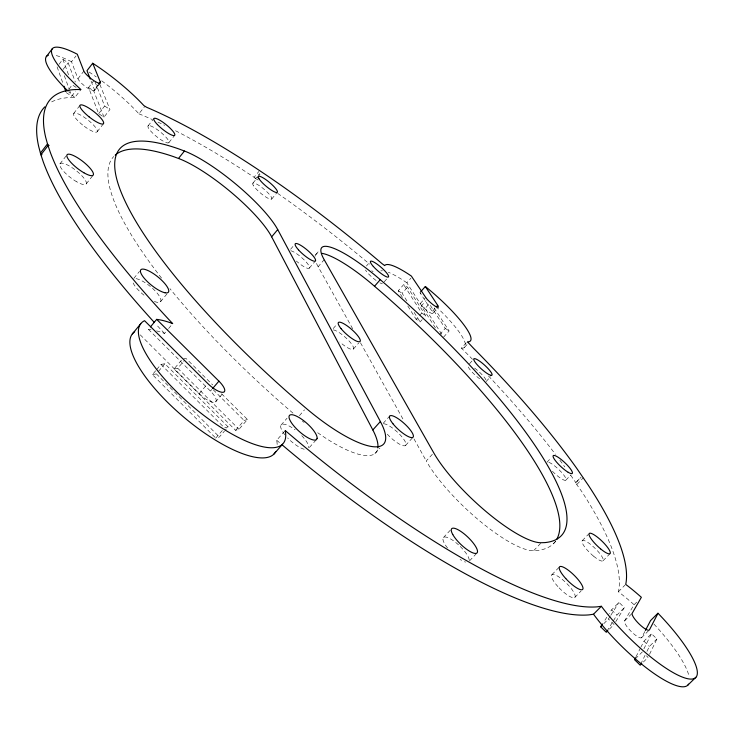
<?xml version="1.0" encoding="UTF-8"?>
<svg xmlns="http://www.w3.org/2000/svg" width="734" height="734" viewBox="0 0 734 734"><rect width="100%" height="100%" fill="white"/><g stroke="black" fill="none" stroke-linecap="round" stroke-linejoin="round"><path stroke-width="0.55" stroke-dasharray="3.67 2.75" d="M644.865 631.515L641.745 637.488A11.964 2.991 45 0 1 631.644 631.928A11.964 2.991 45 0 1 624.579 620.9L634.029 604.66A77.299 19.332 45 0 0 620.074 593.063L618.377 591.778L618.661 590.631A377.432 97.081 41.1 0 0 581.75 491.56L575.594 482.972L580.456 477.577M649.544 654.324L656.93 638.965L651.48 633.717L643.957 641.186L640.975 647.021M640.681 664.187L645.039 655.315M646.975 651.37L649.388 646.434L656.93 638.965M643.892 648.856L651.48 633.717M636.011 656.746L640.479 647.994M615.771 621.652L624.377 607.596L618.982 602.394L611.56 609.881L609.137 613.642M606.88 631.304L612.789 621.762M613.385 620.808L616.936 615.074L624.377 607.596M603.77 623.689L608.422 619.01L610.183 616.239M610.771 615.321L618.982 602.394M604.908 620.23L608.532 614.587M59.014 64.326L62.867 59.289L68.17 62.794L75.318 82.025M63.032 69.491L68.17 62.794M98.328 84.502L94.402 89.557A10.478 2.349 38.1 0 1 87.722 88.172A10.478 2.349 38.1 0 1 77.942 78.74L71.537 61.748L76.024 55.903M68.904 89.19L72.235 84.869L76.795 87.841M77.942 78.74L83.85 71.088M66.243 92.649L71.712 96.191L75.703 91.025M51.664 101.888A377.432 97.081 41.1 0 1 70.565 97.521L74.795 97.521L80.942 89.566M103.989 117.128L93.732 90.915L99.485 83.502L109.962 109.504L103.989 117.128L98.677 113.678L88.566 87.52L93.686 80.914M73.694 113.449L80.043 105.265M94.493 90.539L100.393 82.933M98.677 113.678L104.65 106.035L94.741 81.125M59.931 163.884L66.28 155.764M97.191 131.735L103.549 123.615M101.714 80.841A67.712 15.304 38.2 0 1 138.111 112.944L138.91 113.825L144.69 106.494M86.263 183.858L93.328 174.921M148.011 125.945L153.856 118.578M168.921 142.543L174.784 135.221M133.808 278.369L139.478 271.424M175.527 130.744A377.432 97.081 41.1 0 1 250.34 174.793L254.083 177.279L258.9 171.435M254.083 177.279L255.469 178.527L259.597 173.527M257.662 177.077L260.414 173.738M252.9 183.151L258.487 176.38M160.535 301.711L167.655 293.086M140.258 334.869L199.198 393.672A14.368 4.753 40.2 0 0 214.741 402.278A14.368 4.753 40.2 0 0 210.429 391.084L148.406 329.355L149.782 327.694M271.644 199.088L276.553 193.189M156.571 330.896A92.86 30.755 40.2 0 1 162.553 332.722L164.517 333.438L167.93 329.346M168.609 328.52L172.701 323.611M214.952 437.29L152.424 374.615L155.984 370.367M156.7 369.514L160.975 364.413L164.875 363.734L228.118 426.876L225.2 430.243M152.424 374.615L156.37 373.872L157.792 372.184M158.498 371.34L164.875 363.734M221.604 393.791L247.477 419.499L238.981 429.289L235.586 430.326L174.068 368.936L182.371 359.073L186.032 358.44L212.713 384.955M174.068 368.936L177.756 368.257L184.656 360.073M290.591 249.276L294.646 244.468M315.739 254.643L319.418 250.322M199.198 393.672L206.382 385.24M309.271 268.158L315.381 260.992M210.429 391.084L211.842 389.433M352.705 328.795L318.152 266.726L324.171 259.68M215.539 401.929L224.118 391.91M222.338 430.473L215.75 438.097L219.374 436.987L224.476 431.087M366.413 266.047L368.505 263.625M235.586 430.326L244.119 420.481L247.477 419.499M333.19 328.557L336.906 324.281M384.203 281.828L387.011 278.608M402.443 297.463L398.268 290.783L403.682 284.618L407.563 287.178L425.711 315.648L422.922 318.795M281.012 425.096L287.058 418.197M434.959 308.436L432.216 311.528A8.725 1.752 41.5 0 1 429.069 312.023A8.725 1.752 41.5 0 1 420.215 303.637L406.875 282.801L410.902 278.214M406.948 300.968L402.159 293.334L407.563 287.178M353.439 348.999L358.66 343.044M277.149 444.547A92.86 30.755 40.2 0 0 276.681 440.253L285.223 430.537M299.399 415.673L304.527 409.829M420.215 303.637L425.711 297.417M435.418 327.933L421.353 305.931L426.059 300.61M441.73 334.264L425.151 308.427L429.179 303.876M422.215 319.584L420.123 321.942L416.16 319.382L418.958 316.216M419.655 315.427L421.756 313.06L403.682 284.618M309.436 447.456L316.418 439.593M432.757 313.381L438.262 307.188M439.703 334.631L445.263 328.41L429.821 304.61M443.575 337.135L449.125 330.933L433.62 307.124M383.212 423.298L389.864 415.894M472.503 359.311A377.432 97.081 41.1 0 0 467.842 354.568L461.438 348.136L467.108 341.851M464.558 347.329L467.374 344.209M374.946 453.548L379.937 448.024M469.512 363.725L473.889 358.898M405.581 445.437L413.031 437.235M486.165 381.506L490.56 376.689M555.546 541.197A294.206 74.932 41.1 0 1 537.086 550.482L533.673 550.638A80.134 20.937 43.2 0 1 479.238 520.516A80.134 20.937 43.2 0 1 426.261 460.943L433.721 452.805M443.409 537.563L450.942 529.526M546.995 462.209L551.197 457.759M469.567 560.84L476.403 553.62M565.868 480.155L570.804 474.971M575.594 482.972L581.099 477.201M576.988 484.367L583.291 477.779M533.673 550.638L541.27 542.72M553.629 543.49L555.821 541.215M582.264 540.646L588.475 534.233M551.913 574.676L559.657 566.703M603.018 560.776L610.073 553.574M574.786 597.421L581.044 591.044M618.377 591.778L624.964 585.117M609.394 629.139L614.055 624.46L608.422 619.01M634.112 604.733L637.048 601.788M624.579 620.9L632.222 613.239M641.415 637.818L649.122 630.157M635.305 658.884L642.378 651.884M643.351 662.059L648.076 657.389L646.443 655.82M228.118 426.876L224.54 427.931L160.975 364.413M461.438 348.136L461.851 348.164A56.968 11.597 41.4 0 0 438.115 308.537M148.406 329.355L148.47 329.355A92.86 30.755 40.2 0 1 151.039 329.704M255.469 178.527L258.148 179.986M138.91 113.825L141.02 114.669A377.432 97.081 41.1 0 1 152.232 119.523M71.537 61.748L70.464 61.197A67.712 15.304 38.2 0 0 54.665 55.243M104.65 106.035L109.962 109.504M421.756 313.06L425.711 315.648M445.263 328.41L449.125 330.933M88.566 87.52L93.732 90.915M398.268 290.783L402.159 293.334M421.353 305.931L425.151 308.427M406.875 282.801L405.957 282.168A56.968 11.597 41.4 0 0 388.295 272.25M420.958 293.389L419.958 292.591L432.216 311.528M276.681 440.253L280.92 443.831M292.976 413.123L289.664 410.306A293.93 74.795 41.1 0 1 169.939 288.655M74.795 97.521L73.666 96.503A67.712 15.304 38.2 0 1 68.657 91.768M611.56 609.881L616.936 615.074M643.957 641.186L649.388 646.434M213.245 389.772L244.119 420.481M177.756 368.257L238.981 429.289M156.37 373.872L219.374 436.987M164.517 333.438L161.196 329.905A377.432 97.081 41.1 0 1 155.801 324.052M570.731 475.247L575.74 482.513M414.132 312.409L420.123 321.942M407.81 306.032L416.16 319.382M360.504 342.806L403.416 419.894M414.004 438.914L426.261 460.943M91.108 81.171L94.402 89.557M62.867 59.289L69.115 76.345M64.335 75.712L68.996 88.649M69.381 89.731L71.712 96.191M57.087 66.84L62.812 82.97M157.948 122.147A377.432 97.081 41.1 0 1 164.71 125.358M277.691 193.363A377.432 97.081 41.1 0 1 369.615 264.148M488.486 375.964A377.432 97.081 41.1 0 1 555.436 454.318M559.877 460.227A377.432 97.081 41.1 0 1 564.813 466.934M653.966 624.129A77.299 19.332 45 0 1 689.006 676.188M380.79 270.919A56.968 11.597 41.4 0 1 382.432 270.782M479.651 378.799A12.148 2.551 42.1 0 1 467.962 366.092M474.595 368.092A12.148 2.551 42.1 0 1 486.046 380.139M89.053 72.015A67.712 15.304 38.2 0 1 96.273 76.914M552.399 471.246A13.028 2.853 43.2 0 0 560.721 478.32L561.776 478.99A13.028 2.853 43.2 0 0 564.831 476.513A13.028 2.853 43.2 0 0 552.17 464.117L551.124 463.448A13.028 2.853 43.2 0 0 546.775 462.493M318.152 266.726A66.161 14.643 41.1 0 1 316.005 262.231M315.005 256.313A66.161 14.643 41.1 0 1 318.152 253.303M304.206 449.263A18.075 5.698 41.5 0 1 287.636 437.941M284.81 434.721A18.075 5.698 41.5 0 1 281.801 424.417A18.075 5.698 41.5 0 1 295.077 429.785M301.738 435.675A18.075 5.698 41.5 0 1 308.739 447.749M377.459 449.878A86.41 24.984 41.3 0 1 317.446 432.555M304.105 422.454A86.41 24.984 41.3 0 1 302.325 421.013M161.535 278.085A293.93 74.795 41.1 0 1 113.742 156.507M290.802 250.744A13.24 3.046 40.4 0 1 304.17 259.919A13.24 3.046 40.4 0 1 308.72 268.405A13.24 3.046 40.4 0 1 296.334 261.038M465.65 562.097A17.497 5.184 43.7 0 1 464.429 561.712M461.622 560.372A17.497 5.184 43.7 0 1 460.071 559.436M447.538 547.986A17.497 5.184 43.7 0 1 444.437 543.454L443.758 542.105A17.497 5.184 43.7 0 1 446.07 537.086A17.497 5.184 43.7 0 1 458.658 544.967M460.236 546.463A17.497 5.184 43.7 0 1 469.219 560.253M154.388 301.472A17.735 5.377 39 0 0 155.837 301.977L157.14 302.298A17.735 5.377 39 0 0 157.195 293.178A17.735 5.377 39 0 0 137.919 279.122L136.607 278.773A17.735 5.377 39 0 0 134.469 278.636M144.029 295.206A17.735 5.377 39 0 1 132.661 281.461M383.671 423.775A15.726 4.294 42.2 0 1 400.314 435.023A15.726 4.294 42.2 0 1 404.076 445.832A15.726 4.294 42.2 0 1 387.286 434.17M382.377 283.581A11.9 2.468 41 0 1 379.918 282.829M376.12 280.48A11.9 2.468 41 0 1 365.468 270.011M371.716 270.681A11.9 2.468 41 0 1 373.12 271.736M333.273 329.869A14.35 3.597 41.1 0 1 347.54 339.392A14.35 3.597 41.1 0 1 352.907 349.393A14.35 3.597 41.1 0 1 339.787 342.007M148.736 125.578L148.286 125.697A13.359 2.973 38.9 0 0 150.589 130.946L152.608 133.065A13.359 2.973 38.9 0 0 167.591 142.928A13.359 2.973 38.9 0 0 163.187 134.414A13.359 2.973 38.9 0 0 148.736 125.578M76.795 181.821L75.143 180.839A16.543 4.496 37.9 0 1 60.436 163.407A16.543 4.496 37.9 0 1 82.722 176.71A16.543 4.496 37.9 0 1 76.795 181.821M82.603 125L81.162 123.798A14.891 3.615 38 0 1 77.51 113.623A14.891 3.615 38 0 1 97.007 129.762A14.891 3.615 38 0 1 82.603 125M593.531 556.143L592.173 554.987A14.46 3.422 44.1 0 1 583.383 540.398A14.46 3.422 44.1 0 1 601.614 556.051A14.46 3.422 44.1 0 1 593.531 556.143M557.923 586.604L556.629 585.126A16.139 4.257 44.5 0 1 557.702 576.181A16.139 4.257 44.5 0 1 575.217 596.201A16.139 4.257 44.5 0 1 557.923 586.604M253.45 185.638L253.037 184.922A12.313 2.606 39.9 0 1 264.167 189.335A12.313 2.606 39.9 0 1 269.699 199.006A12.313 2.606 39.9 0 1 253.45 185.638"/><path stroke-width="1.1" d="M150.47 326.859L156.672 319.373L218.925 381.139A14.405 4.643 40.3 0 1 223.338 392.25A14.405 4.643 40.3 0 1 207.823 383.561L144.561 320.703A93.071 30.066 40.2 0 0 201.465 413.581A93.071 30.066 40.2 0 0 285.223 430.537L297.096 440.593A378.111 94.814 41.1 0 0 597.072 606.853L601.375 606.275A77.437 18.882 44.9 0 0 689.217 678.978A77.437 18.882 44.9 0 0 658.022 613.285L649.443 629.836A11.992 2.918 44.9 0 1 639.369 624.221A11.992 2.918 44.9 0 1 632.222 613.239L641.36 597.302A77.437 18.882 44.9 0 0 627.396 585.668L625.698 584.383L625.955 583.255A378.111 94.814 41.1 0 0 588.099 484.935L576.979 468.687A378.111 94.814 41.1 0 0 473.531 348.274L467.512 341.879A57.05 11.322 41.4 0 0 426.326 287.306L425.325 286.508L420.637 291.829M635.516 657.719L634.525 659.664L640.204 665.178L641.773 663.619M645.379 630.515L650.572 620.56L657.948 613.202M607.844 630.699L606.284 632.258L600.669 626.808L602.486 623.992M46.334 56.628L52.252 48.848M425.325 286.508L437.703 305.344A8.735 1.716 41.4 0 1 434.592 305.794A8.735 1.716 41.4 0 1 425.711 297.417L411.334 276.039A57.05 11.322 41.4 0 0 384.68 265.58L382.075 263.68A378.111 94.814 41.1 0 0 265.515 174.564L255.854 168.095A378.111 94.814 41.1 0 0 146.8 107.357L143.892 105.613A67.822 14.937 38.3 0 0 93.888 64.014L92.713 63.252L86.988 70.684L90.282 79.07M154.278 322.382A377.432 97.081 41.1 0 1 43.205 161.7L40.93 154.791L41.957 154.718L40.416 153.076L47.499 143.937L45.737 137.552A378.111 94.814 41.1 0 1 76.749 89.511L80.942 89.566L79.813 88.548A67.822 14.937 38.3 0 1 76.226 53.674L77.299 54.233L83.85 71.088A10.496 2.294 38.2 0 0 93.649 80.511A10.496 2.294 38.2 0 0 100.292 81.969L98.98 83.658M40.93 154.791L48.031 145.635L49.05 145.58L47.499 143.937M115.174 155.122A293.93 74.795 41.1 0 1 173.848 156.746L178.481 158.452L184.445 151.039A71.51 16.313 39.6 0 1 277.727 229.595L380.377 421.527A86.584 24.405 41.3 0 1 370.798 446.364A86.584 24.405 41.3 0 1 305.995 408.159L297.72 401.103A294.444 73.033 41.1 0 1 124.817 200.648A294.444 73.033 41.1 0 1 179.839 149.296L184.445 151.039M132.34 333.933L140.8 323.694M377.882 447.951A86.41 24.984 41.3 0 0 372.817 429.94L271.653 236.834L277.727 229.595M212.548 388.598L218.925 381.139M322.024 253.368A66.161 14.643 41.1 0 1 374.533 286.26L380.258 279.682L385.139 283.865A294.719 73.171 41.1 0 1 544.656 542.61L541.27 542.72A80.281 20.451 43.1 0 1 486.963 512.304A80.281 20.451 43.1 0 1 433.721 452.805L324.171 259.68A66.262 14.295 41.1 0 1 332.401 247.817A66.262 14.295 41.1 0 1 380.258 279.682M273.846 454.144L282.581 444.235M436.326 306.895L437.703 305.344M372.817 429.94L380.377 421.527M281.764 444.547L288.535 450.281A377.432 97.081 41.1 0 0 589.154 614.863L593.512 614.22L601.375 606.275M600.669 626.808L602.219 625.249M687.978 684.987L695.86 677.326M156.672 319.373L156.737 319.382A93.071 30.066 40.2 0 1 170.747 322.877L172.701 323.611L169.37 320.088A378.111 94.814 41.1 0 1 50.371 152.488L48.031 145.635M374.533 286.26L379.405 290.435A294.206 74.932 41.1 0 1 556.62 539.508M92.713 63.252L100.292 81.969M63.959 86.199L65.858 91.576M40.416 153.076L38.718 146.626A377.432 97.081 41.1 0 1 44.829 106.843M688.593 684.152A77.299 19.332 45 0 1 650.058 670.665A77.299 19.332 45 0 1 593.512 614.22M67.858 90.988A67.712 15.304 38.2 0 1 48.435 55.215M275.736 451.548A92.86 30.755 40.2 0 1 183.17 416.618A92.86 30.755 40.2 0 1 134.707 331.713M178.481 158.452A71.391 16.708 39.5 0 1 271.653 236.834M317.097 438.336L316.868 439.06A18.111 5.569 41.5 0 1 294.27 426.436A18.111 5.569 41.5 0 1 297.408 416.609A18.111 5.569 41.5 0 1 317.097 438.336M165.012 292.765L163.719 292.426A17.772 5.257 39.1 0 1 144.222 278.232A17.772 5.257 39.1 0 1 144.369 269.277L145.671 269.635A17.772 5.257 39.1 0 1 164.957 283.755A17.772 5.257 39.1 0 1 165.012 292.765M490.881 375.303L490.239 375.111A12.157 2.486 42.1 0 1 474.623 361.449A12.157 2.486 42.1 0 1 483.348 364.055A12.157 2.486 42.1 0 1 490.881 375.303M83.905 172.784L82.263 171.793A16.57 4.395 38 0 1 67.473 154.397A16.57 4.395 38 0 1 89.731 167.811A16.57 4.395 38 0 1 83.905 172.784M568.162 472.283L567.098 471.613A13.047 2.789 43.1 0 1 554.335 459.163A13.047 2.789 43.1 0 1 557.4 456.805L558.455 457.475A13.047 2.789 43.1 0 1 571.153 469.87A13.047 2.789 43.1 0 1 568.162 472.283M89.007 116.779L87.566 115.577A14.909 3.532 38.1 0 1 83.832 105.485A14.909 3.532 38.1 0 1 103.338 121.67A14.909 3.532 38.1 0 1 89.007 116.779M600.614 548.885L599.265 547.72A14.487 3.34 44 0 1 590.356 533.205A14.487 3.34 44 0 1 608.614 548.876A14.487 3.34 44 0 1 600.614 548.885M157.434 124.578L156.47 123.541A13.377 2.908 38.9 0 1 161.645 121.376A13.377 2.908 38.9 0 1 174.6 135.423A13.377 2.908 38.9 0 1 157.434 124.578M565.767 578.557L564.464 577.071A16.166 4.156 44.4 0 1 565.409 568.254A16.166 4.156 44.4 0 1 583.016 588.237A16.166 4.156 44.4 0 1 565.767 578.557M259.065 178.839L258.652 178.133A12.331 2.541 39.9 0 1 269.727 182.628A12.331 2.541 39.9 0 1 275.333 192.244A12.331 2.541 39.9 0 1 259.065 178.839M452.786 534.554L452.098 533.214A17.533 5.065 43.7 0 1 465.934 535.361A17.533 5.065 43.7 0 1 475.265 553.445A17.533 5.065 43.7 0 1 452.786 534.554M298.454 249.817A13.258 2.973 40.4 0 0 315.381 260.992A13.258 2.973 40.4 0 0 302.169 246.229A13.258 2.973 40.4 0 0 298.454 249.817M392.947 423.747A15.753 4.193 42.2 0 0 413.031 437.235A15.753 4.193 42.2 0 0 398.278 418.784A15.753 4.193 42.2 0 0 392.947 423.747M341.117 328.694A14.377 3.505 41.1 0 0 359.825 341.649A14.377 3.505 41.1 0 0 346.815 325.63A14.377 3.505 41.1 0 0 341.117 328.694M373.331 266.46A11.918 2.413 41 0 0 388.405 277.002A11.918 2.413 41 0 0 376.726 263.882A11.918 2.413 41 0 0 373.331 266.46"/></g></svg>
